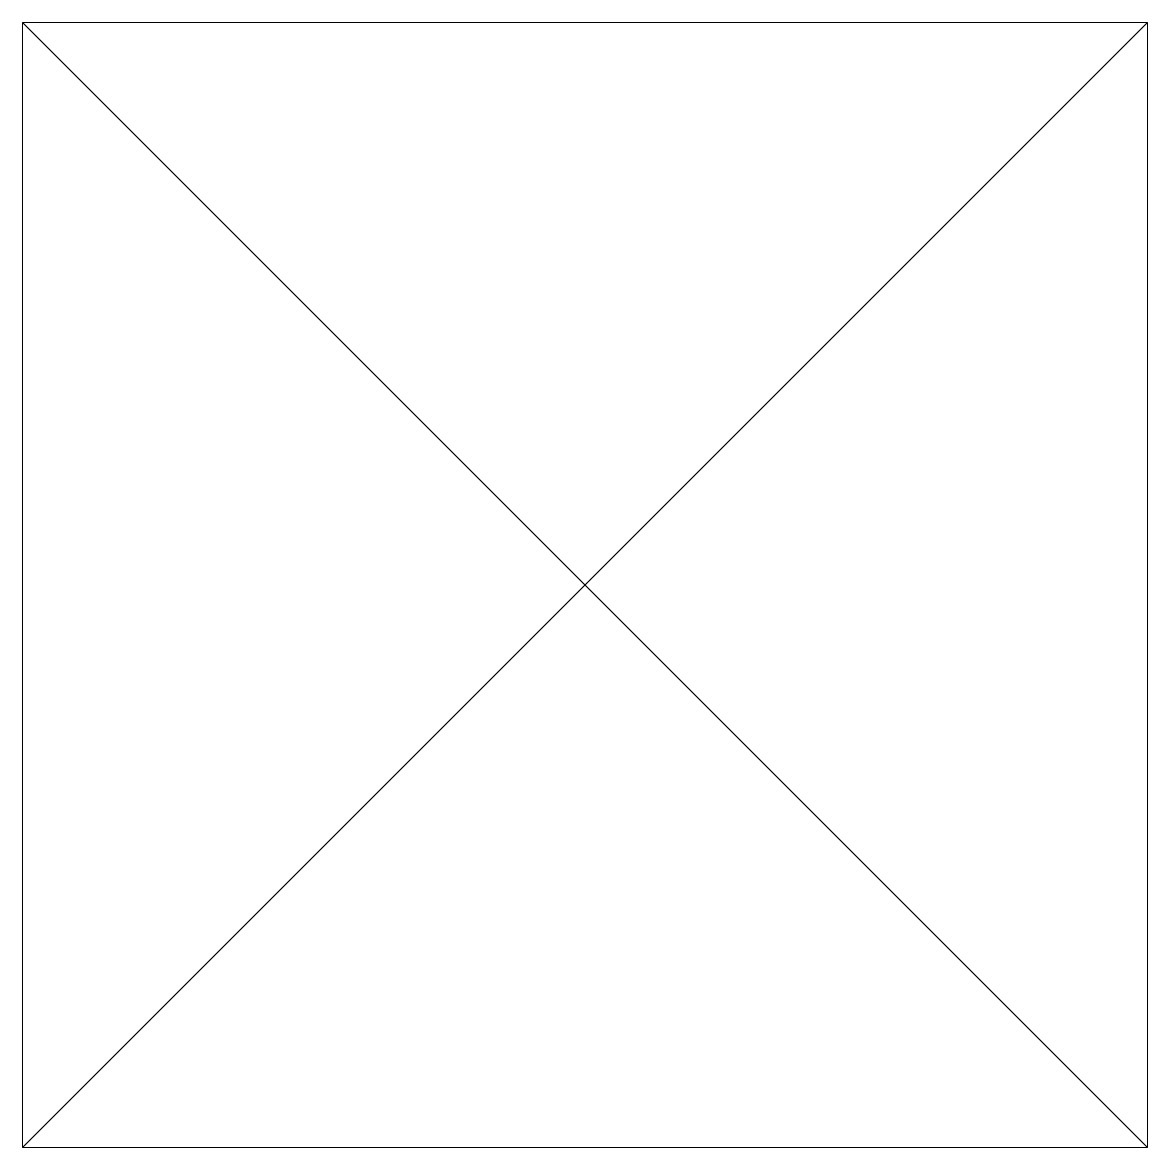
# Model space of a CAD drawing. Header units: metres. Extents: x 30511 to 30711, y 387448 to 387648.
import ezdxf

# ---------------------------------------------------------------- set-up
doc = ezdxf.new("R2010")
doc.units = ezdxf.units.M
doc.layers.get('0').update_dxf_attribs({"lineweight": 18})

msp = doc.modelspace()

# ---------------------------------------------------------------- linework, layer by layer
for p, q in [((30510.96, 387447.67), (30710.96, 387647.67)), ((30710.96, 387447.67), (30510.96, 387647.67))]:
    msp.add_line(p, q)
msp.add_lwpolyline([(30510.96, 387447.67), (30710.96, 387447.67), (30710.96, 387647.67), (30510.96, 387647.67)], close=True)

doc.saveas('drawing.dxf')
